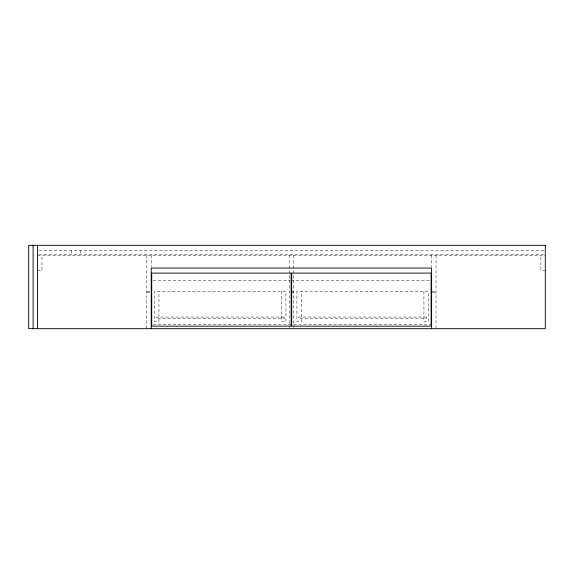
<?xml version="1.0" encoding="UTF-8"?>
<svg xmlns="http://www.w3.org/2000/svg" width="574" height="574" viewBox="0 0 574 574"><rect width="100%" height="100%" fill="white"/><g stroke="black" fill="none" stroke-linecap="round" stroke-linejoin="round"><path stroke-width="0.43" stroke-dasharray="2.87 2.15" d="M38.939 250.372L544.798 250.372M38.939 254.791L544.798 254.791M37.54 255.294L545.3 255.294M37.54 270.454L41.959 270.454L41.959 255.294M545.3 270.454L540.88 270.454L540.88 255.294M153.014 280.686L290.078 280.686M290.975 280.686L429.833 280.686M146.8 291.233L150.338 291.233M290.982 291.233L293.63 291.233M431.619 291.233L436.046 291.233M146.8 292.747L150.338 292.747M290.982 292.747L293.63 292.747M432.509 292.747L436.046 292.747M153.014 324.26L431.619 324.26M436.046 255.294L436.046 327.79M431.619 255.294L431.619 266.932M423.921 291.42L423.921 321.734L428.34 321.734L428.34 291.42L296.916 291.42L296.916 321.734L301.336 321.734L301.336 291.42M293.63 255.294L293.63 327.797M289.21 255.294L289.21 327.797M281.504 291.42L281.504 321.734L285.924 321.734L285.924 291.42L154.499 291.42L154.499 321.734L158.926 321.734L158.926 291.42M151.22 255.294L151.22 266.932M146.8 255.294L146.8 328.68M80.489 250.372L80.489 254.791M71.391 250.372L71.391 254.791M284.03 317.063L156.401 317.063L156.401 318.706L284.03 318.706L284.03 317.063M426.446 317.063L298.81 317.063L298.81 318.706L426.446 318.706L426.446 317.063"/><path stroke-width="0.86" d="M431.619 328.68L431.619 268.051L151.22 268.051L151.22 328.68M37.54 245.32L37.54 328.68M33.12 245.32L33.12 328.68M545.3 245.32L28.7 245.32L28.7 328.68L545.3 328.68L545.3 245.32M291.169 273.109L151.723 273.109L151.723 326.154L291.169 326.154L291.169 273.109M431.117 273.109L291.671 273.109L291.671 326.154L431.117 326.154L431.117 273.109"/></g></svg>
